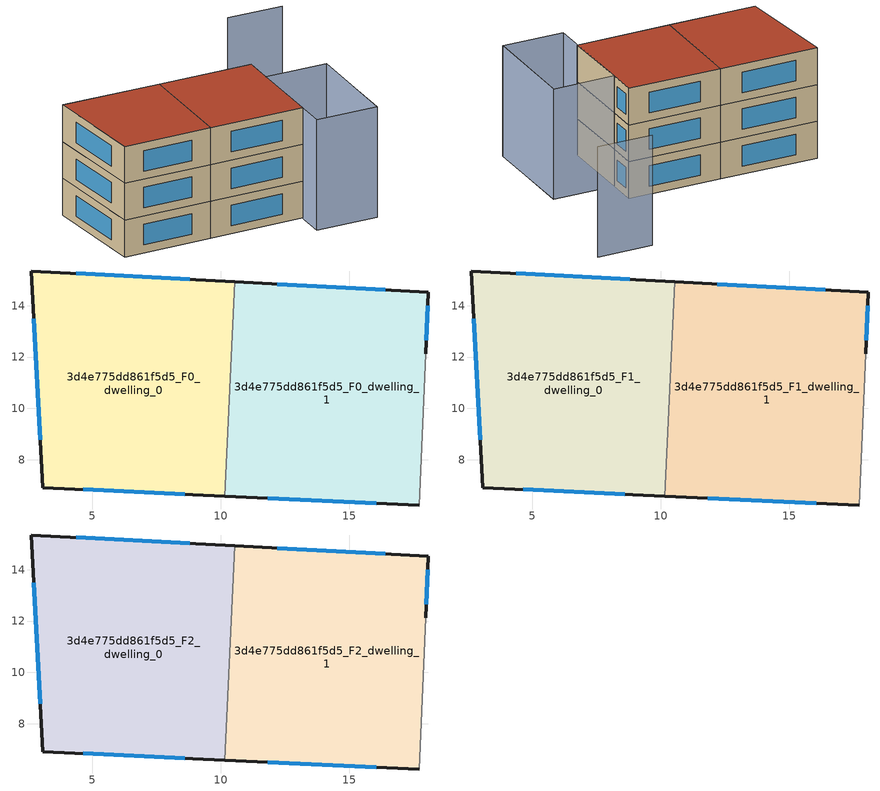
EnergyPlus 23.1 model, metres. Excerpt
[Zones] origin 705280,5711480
3d4e775dd861f5d5_F0_dwelling_0
 floor ground (EU_floor_Construction): 10.55,14.93 10.16,6.59 3.08,6.92 2.62,15.35 z0
 wall outside (EU_wall_Construction): 10.55,14.93 2.62,15.35 3.08,6.92 10.16,6.59 z0:3
 wall to 3d4e775dd861f5d5_F0_dwelling_1 (EU_wall_Construction): 10.16,6.59 10.55,14.93 z0:3
 window (EU_Window_Construction): 8.8,15.02 4.38,15.26 / 4.64,6.84 8.6,6.66 / 2.72,13.49 2.98,8.78 z0.66:2.34
3d4e775dd861f5d5_F0_dwelling_1
 floor ground (EU_floor_Construction): 18.08,14.53 17.98,12.13 17.74,6.24 10.16,6.59 10.55,14.93 z0
 wall outside (EU_wall_Construction): 10.16,6.59 17.74,6.24 / 17.98,12.13 18.08,14.53 10.55,14.93 z0:3
 wall adiabatic (EU_wall_Construction): 17.74,6.24 17.98,12.13 z0:3
 window (EU_Window_Construction): 11.84,6.51 16.06,6.32 / 16.42,14.62 12.21,14.84 / 18,12.66 18.06,14 z0.66:2.34
3d4e775dd861f5d5_F1_dwelling_0
 floor to 3d4e775dd861f5d5_F0_dwelling_0 (EU_floor_Construction): 10.55,14.93 10.16,6.59 3.08,6.92 2.62,15.35 z3
 wall outside (EU_wall_Construction): 10.55,14.93 2.62,15.35 3.08,6.92 10.16,6.59 z3:6
 wall to 3d4e775dd861f5d5_F1_dwelling_1 (EU_wall_Construction): 10.16,6.59 10.55,14.93 z3:6
 window (EU_Window_Construction): 8.8,15.02 4.38,15.26 / 4.64,6.84 8.6,6.66 / 2.72,13.49 2.98,8.78 z3.66:5.34
3d4e775dd861f5d5_F1_dwelling_1
 floor to 3d4e775dd861f5d5_F0_dwelling_1 (EU_floor_Construction): 18.08,14.53 17.98,12.13 17.74,6.24 10.16,6.59 10.55,14.93 z3
 wall outside (EU_wall_Construction): 10.16,6.59 17.74,6.24 / 17.98,12.13 18.08,14.53 10.55,14.93 z3:6
 wall adiabatic (EU_wall_Construction): 17.74,6.24 17.98,12.13 z3:6
 window (EU_Window_Construction): 11.84,6.51 16.06,6.32 / 16.42,14.62 12.21,14.84 / 18,12.66 18.06,14 z3.66:5.34
3d4e775dd861f5d5_F2_dwelling_0
 floor to 3d4e775dd861f5d5_F1_dwelling_0 (EU_floor_Construction): 10.55,14.93 10.16,6.59 3.08,6.92 2.62,15.35 z6
 wall outside (EU_wall_Construction): 10.55,14.93 2.62,15.35 3.08,6.92 10.16,6.59 z6:9
 wall to 3d4e775dd861f5d5_F2_dwelling_1 (EU_wall_Construction): 10.16,6.59 10.55,14.93 z6:9
 window (EU_Window_Construction): 8.8,15.02 4.38,15.26 / 4.64,6.84 8.6,6.66 / 2.72,13.49 2.98,8.78 z6.66:8.34
 roof outside (EU_roof_Construction): 10.16,6.59 10.55,14.93 2.62,15.35 3.08,6.92 z9
3d4e775dd861f5d5_F2_dwelling_1
 floor to 3d4e775dd861f5d5_F1_dwelling_1 (EU_floor_Construction): 18.08,14.53 17.98,12.13 17.74,6.24 10.16,6.59 10.55,14.93 z6
 wall outside (EU_wall_Construction): 10.16,6.59 17.74,6.24 / 17.98,12.13 18.08,14.53 10.55,14.93 z6:9
 wall adiabatic (EU_wall_Construction): 17.74,6.24 17.98,12.13 z6:9
 window (EU_Window_Construction): 11.84,6.51 16.06,6.32 / 16.42,14.62 12.21,14.84 / 18,12.66 18.06,14 z6.66:8.34
 roof outside (EU_roof_Construction): 17.74,6.24 17.98,12.13 18.08,14.53 10.55,14.93 10.16,6.59 z9
shading: 22.54,3.67 22.96,11.85 / 24.98,22.04 20.52,22.31 / 22.96,11.91 22.59,3.66 / 22.59,3.66 17.61,3.89 / 17.61,3.89 17.98,12.13 / 17.98,12.13 22.96,11.91 z0:9
[Building]
EU S2 Campaign: North Axis=0; Terrain=City; Solar Distribution=FullExterior
[Site:Location]
London: Latitude=51.5; Longitude=-0.5; Time Zone=0; Elevation=25
[SizingPeriod:WeatherFileDays]
AnnualSizingPeriod: Begin Month=1; Begin Day of Month=1; End Month=12; End Day of Month=31; Day of Week for Start Day=Monday; Use Weather File Daylight Saving Period=No; Use Weather File Rain and Snow Indicators=No
[MATERIAL]
EU_InternalMass_Material: Roughness=MediumRough; Thickness=0.1; Conductivity=1; Density=1800; Specific Heat=900; Thermal Absorptance=0.9; Solar Absorptance=0.7; Visible Absorptance=0.7
[MATERIAL:NOMASS] Roughness=MediumRough; Thermal Absorptance=0.9; Solar Absorptance=0.7; Visible Absorptance=0.7
Name | Thermal Resistance
EU_wall_NoMass | 3.05077
EU_roof_NoMass; EU_floor_NoMass | 3.35585
[WINDOWMATERIAL:SIMPLEGLAZINGSYSTEM]
EU_Window_SimpleGlazing: UFactor=1.88725; Solar Heat Gain Coefficient=0.72; Visible Transmittance=0.72
[CONSTRUCTION]
EU_wall_Construction: EU_wall_NoMass
EU_roof_Construction: EU_roof_NoMass
EU_floor_Construction: EU_floor_NoMass
EU_Window_Construction: EU_Window_SimpleGlazing
EU_InternalMass_Construction: EU_InternalMass_Material
[ZONE] Type=1; Multiplier=1; Ceiling Height=autocalculate; Floor Area=autocalculate; Part of Total Floor Area=Yes
Name | Volume
3d4e775dd861f5d5_F0_dwelling_0; 3d4e775dd861f5d5_F1_dwelling_0; 3d4e775dd861f5d5_F2_dwelling_0 | 188.771
3d4e775dd861f5d5_F0_dwelling_1; 3d4e775dd861f5d5_F1_dwelling_1; 3d4e775dd861f5d5_F2_dwelling_1 | 188.782
[INTERNALMASS] Construction=EU_InternalMass_Construction
Name | Zone or ZoneList | Surface Area
3d4e775dd861f5d5_F0_dwelling_0_EU_InternalMass | 3d4e775dd861f5d5_F0_dwelling_0 | 62.9254
3d4e775dd861f5d5_F0_dwelling_1_EU_InternalMass | 3d4e775dd861f5d5_F0_dwelling_1 | 62.9277
3d4e775dd861f5d5_F1_dwelling_0_EU_InternalMass | 3d4e775dd861f5d5_F1_dwelling_0 | 62.9254
3d4e775dd861f5d5_F1_dwelling_1_EU_InternalMass | 3d4e775dd861f5d5_F1_dwelling_1 | 62.9277
3d4e775dd861f5d5_F2_dwelling_0_EU_InternalMass | 3d4e775dd861f5d5_F2_dwelling_0 | 62.9254
3d4e775dd861f5d5_F2_dwelling_1_EU_InternalMass | 3d4e775dd861f5d5_F2_dwelling_1 | 62.9277
[OTHEREQUIPMENT] Fuel Type=Electricity; Design Level Calculation Method=Watts/Area; Power per Zone Floor Area=1; Fraction Latent=0; Fraction Radiant=0; Fraction Lost=0; Carbon Dioxide Generation Rate=0; EndUse Subcategory=EU_Step8_InternalGains
Name | Zone or ZoneList or Space or SpaceList | Schedule
EU_Step8_InternalGain_3d4e775dd861f5d5_F0_dwelling_0_f000 | 3d4e775dd861f5d5_F0_dwelling_0 | EU_Step8_GainSchedule_3d4e775dd861f5d5_F0_dwelling_0_f000
EU_Step8_InternalGain_3d4e775dd861f5d5_F0_dwelling_1_f000 | 3d4e775dd861f5d5_F0_dwelling_1 | EU_Step8_GainSchedule_3d4e775dd861f5d5_F0_dwelling_1_f000
EU_Step8_InternalGain_3d4e775dd861f5d5_F1_dwelling_0_f000 | 3d4e775dd861f5d5_F1_dwelling_0 | EU_Step8_GainSchedule_3d4e775dd861f5d5_F1_dwelling_0_f000
EU_Step8_InternalGain_3d4e775dd861f5d5_F1_dwelling_1_f000 | 3d4e775dd861f5d5_F1_dwelling_1 | EU_Step8_GainSchedule_3d4e775dd861f5d5_F1_dwelling_1_f000
EU_Step8_InternalGain_3d4e775dd861f5d5_F2_dwelling_0_f000 | 3d4e775dd861f5d5_F2_dwelling_0 | EU_Step8_GainSchedule_3d4e775dd861f5d5_F2_dwelling_0_f000
EU_Step8_InternalGain_3d4e775dd861f5d5_F2_dwelling_1_f000 | 3d4e775dd861f5d5_F2_dwelling_1 | EU_Step8_GainSchedule_3d4e775dd861f5d5_F2_dwelling_1_f000
[ZONEVENTILATION:DESIGNFLOWRATE] Schedule=EU_AlwaysOn; Design Flow Rate Calculation Method=AirChanges/Hour; Air Changes per Hour=0.496645; Ventilation Type=Natural; Fan Pressure Rise=0; Fan Total Efficiency=1; Constant Term Coefficient=1; Temperature Term Coefficient=0; Velocity Term Coefficient=0; Velocity Squared Term Coefficient=0; Minimum Indoor Temperature=-100; Maximum Indoor Temperature=100; Delta Temperature=-100; Minimum Outdoor Temperature=-100; Maximum Outdoor Temperature=100; Maximum Wind Speed=40
Name | Zone or ZoneList or Space or SpaceList
EU_ConstantAir_3d4e775dd861f5d5_F0_dwelling_0 | 3d4e775dd861f5d5_F0_dwelling_0
EU_ConstantAir_3d4e775dd861f5d5_F0_dwelling_1 | 3d4e775dd861f5d5_F0_dwelling_1
EU_ConstantAir_3d4e775dd861f5d5_F1_dwelling_0 | 3d4e775dd861f5d5_F1_dwelling_0
EU_ConstantAir_3d4e775dd861f5d5_F1_dwelling_1 | 3d4e775dd861f5d5_F1_dwelling_1
EU_ConstantAir_3d4e775dd861f5d5_F2_dwelling_0 | 3d4e775dd861f5d5_F2_dwelling_0
EU_ConstantAir_3d4e775dd861f5d5_F2_dwelling_1 | 3d4e775dd861f5d5_F2_dwelling_1
[HVACTEMPLATE:THERMOSTAT] Constant Heating Setpoint=20; Constant Cooling Setpoint=50
EU_HeatOnly_3d4e775dd861f5d5_F0_dwelling_0; EU_HeatOnly_3d4e775dd861f5d5_F0_dwelling_1; EU_HeatOnly_3d4e775dd861f5d5_F1_dwelling_0; EU_HeatOnly_3d4e775dd861f5d5_F1_dwelling_1; EU_HeatOnly_3d4e775dd861f5d5_F2_dwelling_0; EU_HeatOnly_3d4e775dd861f5d5_F2_dwelling_1
[HVACTEMPLATE:ZONE:IDEALLOADSAIRSYSTEM] System Availability Schedule=EU_AlwaysOn; Maximum Heating Supply Air Temperature=50; Minimum Cooling Supply Air Temperature=13; Maximum Heating Supply Air Humidity Ratio=0.0156; Minimum Cooling Supply Air Humidity Ratio=0.0077; Heating Limit=NoLimit; Cooling Limit=NoLimit; Heating Availability Schedule=EU_AlwaysOn; Cooling Availability Schedule=EU_CoolingOff; Dehumidification Control Type=ConstantSensibleHeatRatio; Cooling Sensible Heat Ratio=0.7; Dehumidification Setpoint=60; Humidification Control Type=None; Humidification Setpoint=30; Outdoor Air Method=None; Outdoor Air Flow Rate per Person=0.00944; Outdoor Air Flow Rate per Zone Floor Area=0; Outdoor Air Flow Rate per Zone=0; Demand Controlled Ventilation Type=None; Outdoor Air Economizer Type=NoEconomizer; Heat Recovery Type=None; Sensible Heat Recovery Effectiveness=0.7; Latent Heat Recovery Effectiveness=0.65
Name | Template Thermostat
3d4e775dd861f5d5_F0_dwelling_0 | EU_HeatOnly_3d4e775dd861f5d5_F0_dwelling_0
3d4e775dd861f5d5_F0_dwelling_1 | EU_HeatOnly_3d4e775dd861f5d5_F0_dwelling_1
3d4e775dd861f5d5_F1_dwelling_0 | EU_HeatOnly_3d4e775dd861f5d5_F1_dwelling_0
3d4e775dd861f5d5_F1_dwelling_1 | EU_HeatOnly_3d4e775dd861f5d5_F1_dwelling_1
3d4e775dd861f5d5_F2_dwelling_0 | EU_HeatOnly_3d4e775dd861f5d5_F2_dwelling_0
3d4e775dd861f5d5_F2_dwelling_1 | EU_HeatOnly_3d4e775dd861f5d5_F2_dwelling_1
[SIZING:ZONE] Zone Cooling Design Supply Air Temperature Input Method=SupplyAirTemperature; Zone Cooling Design Supply Air Temperature=13; Zone Heating Design Supply Air Temperature Input Method=SupplyAirTemperature; Zone Heating Design Supply Air Temperature=50; Zone Cooling Design Supply Air Humidity Ratio=0.008; Zone Heating Design Supply Air Humidity Ratio=0.008; Cooling Design Air Flow Method=DesignDay; Cooling Design Air Flow Rate=0; Cooling Minimum Air Flow per Zone Floor Area=0.000762; Cooling Minimum Air Flow=0; Cooling Minimum Air Flow Fraction=0.2; Heating Design Air Flow Method=DesignDay; Heating Design Air Flow Rate=0; Heating Maximum Air Flow per Zone Floor Area=0.002032; Heating Maximum Air Flow=0.141576; Heating Maximum Air Flow Fraction=0.3; Account for Dedicated Outdoor Air System=No; Dedicated Outdoor Air System Control Strategy=NeutralSupplyAir; Dedicated Outdoor Air Low Setpoint Temperature for Design=autosize; Dedicated Outdoor Air High Setpoint Temperature for Design=autosize; Zone Load Sizing Method=Sensible Load Only No Latent Load; Zone Latent Cooling Design Supply Air Humidity Ratio Input Method=HumidityRatioDifference; Zone Cooling Design Supply Air Humidity Ratio Difference=0.005; Zone Latent Heating Design Supply Air Humidity Ratio Input Method=HumidityRatioDifference; Zone Humidification Design Supply Air Humidity Ratio Difference=0.005
3d4e775dd861f5d5_F0_dwelling_0; 3d4e775dd861f5d5_F0_dwelling_1; 3d4e775dd861f5d5_F1_dwelling_0; 3d4e775dd861f5d5_F1_dwelling_1; 3d4e775dd861f5d5_F2_dwelling_0; 3d4e775dd861f5d5_F2_dwelling_1
[SCHEDULE:CONSTANT]
Name | Hourly Value
EU_AlwaysOn | 1
EU_CoolingOff | 0
[SCHEDULE:FILE] Column Number=1; Rows to Skip at Top=0; Number of Hours of Data=8760; Column Separator=Comma; Interpolate to Timestep=No; Minutes per Item=60; Adjust Schedule for Daylight Savings=Yes
Name | File
EU_Step8_GainSchedule_3d4e775dd861f5d5_F0_dwelling_0_f000 | ../../schedules/3d4e775dd861f5d5/3d4e775dd861f5d5_F0_dwelling_0_f000_gain.csv
EU_Step8_GainSchedule_3d4e775dd861f5d5_F0_dwelling_1_f000 | ../../schedules/3d4e775dd861f5d5/3d4e775dd861f5d5_F0_dwelling_1_f000_gain.csv
EU_Step8_GainSchedule_3d4e775dd861f5d5_F1_dwelling_0_f000 | ../../schedules/3d4e775dd861f5d5/3d4e775dd861f5d5_F1_dwelling_0_f000_gain.csv
EU_Step8_GainSchedule_3d4e775dd861f5d5_F1_dwelling_1_f000 | ../../schedules/3d4e775dd861f5d5/3d4e775dd861f5d5_F1_dwelling_1_f000_gain.csv
EU_Step8_GainSchedule_3d4e775dd861f5d5_F2_dwelling_0_f000 | ../../schedules/3d4e775dd861f5d5/3d4e775dd861f5d5_F2_dwelling_0_f000_gain.csv
EU_Step8_GainSchedule_3d4e775dd861f5d5_F2_dwelling_1_f000 | ../../schedules/3d4e775dd861f5d5/3d4e775dd861f5d5_F2_dwelling_1_f000_gain.csv
